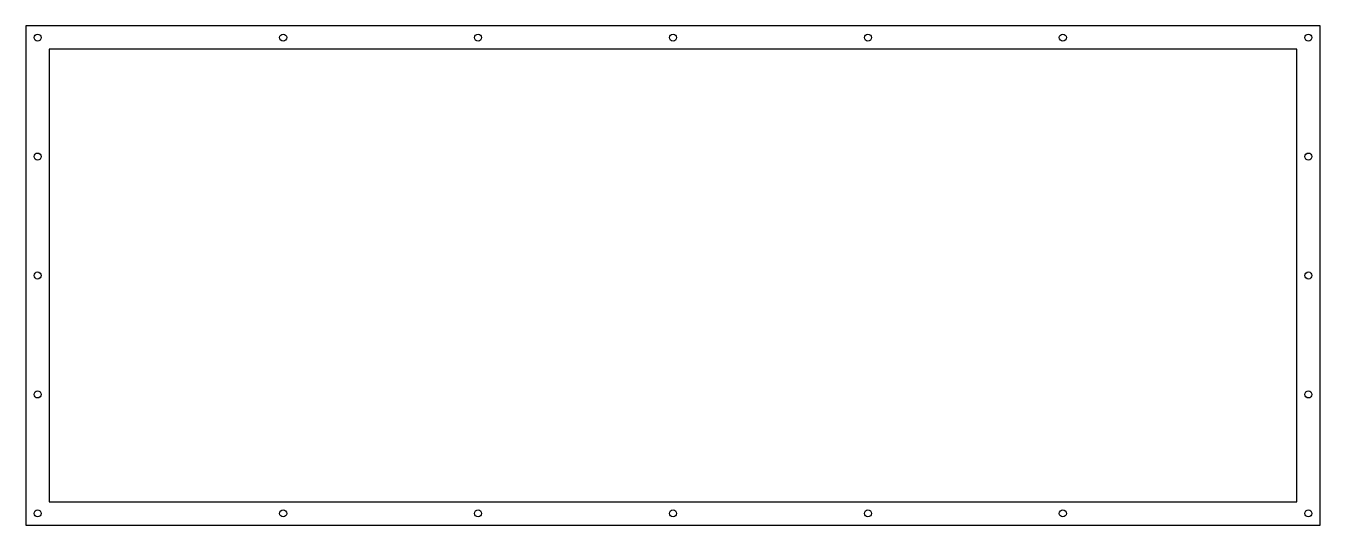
# Model space of a CAD drawing. Header units: millimetres. Extents: x -830 to 830, y -320 to 320.
import ezdxf

# ---------------------------------------------------------------- set-up
doc = ezdxf.new("R2010")
doc.units = ezdxf.units.MM
for name, color, linetype in [('Hole', 6, 'Continuous'), ('InnerContour', 2, 'Continuous'), ('OuterContour', 3, 'Continuous')]:
    doc.layers.add(name, color=color, linetype=linetype)

msp = doc.modelspace()

# ---------------------------------------------------------------- linework, layer by layer
at = {"layer": 'Hole', "linetype": 'Continuous'}
for centre in [(-815, 305), (-500, 305), (-250, 305), (0, 305), (250, 305), (500, 305), (815, 305), (-815, 152.5), (815, 152.5), (-815, 0), (815, 0), (-815, -152.5), (815, -152.5), (-815, -305), (-500, -305), (-250, -305), (0, -305), (250, -305), (500, -305), (815, -305)]:
    msp.add_circle(centre, 4.5, dxfattribs=at)
at = {"layer": 'InnerContour', "linetype": 'Continuous'}
msp.add_lwpolyline([(800, -290), (800, 290), (-800, 290), (-800, -290)], close=True, dxfattribs=at)
at = {"layer": 'OuterContour', "linetype": 'Continuous'}
msp.add_lwpolyline([(830, -320), (830, 320), (-830, 320), (-830, -320)], close=True, dxfattribs=at)

doc.saveas('drawing.dxf')
